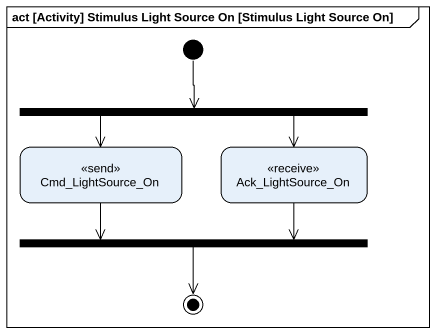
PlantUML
@startuml
mainframe act [Activity] Stimulus Light Source On [Stimulus Light Source On]
hide empty description
state fork1 <<fork>>
state Cmd_LightSource_On <<send>>
state Ack_LightSource_On <<receive>>
state fork2 <<join>>
[*] --> fork1
fork1 --> Cmd_LightSource_On
fork1 --> Ack_LightSource_On
Cmd_LightSource_On --> fork2
Ack_LightSource_On --> fork2
fork2 --> [*]
@enduml
